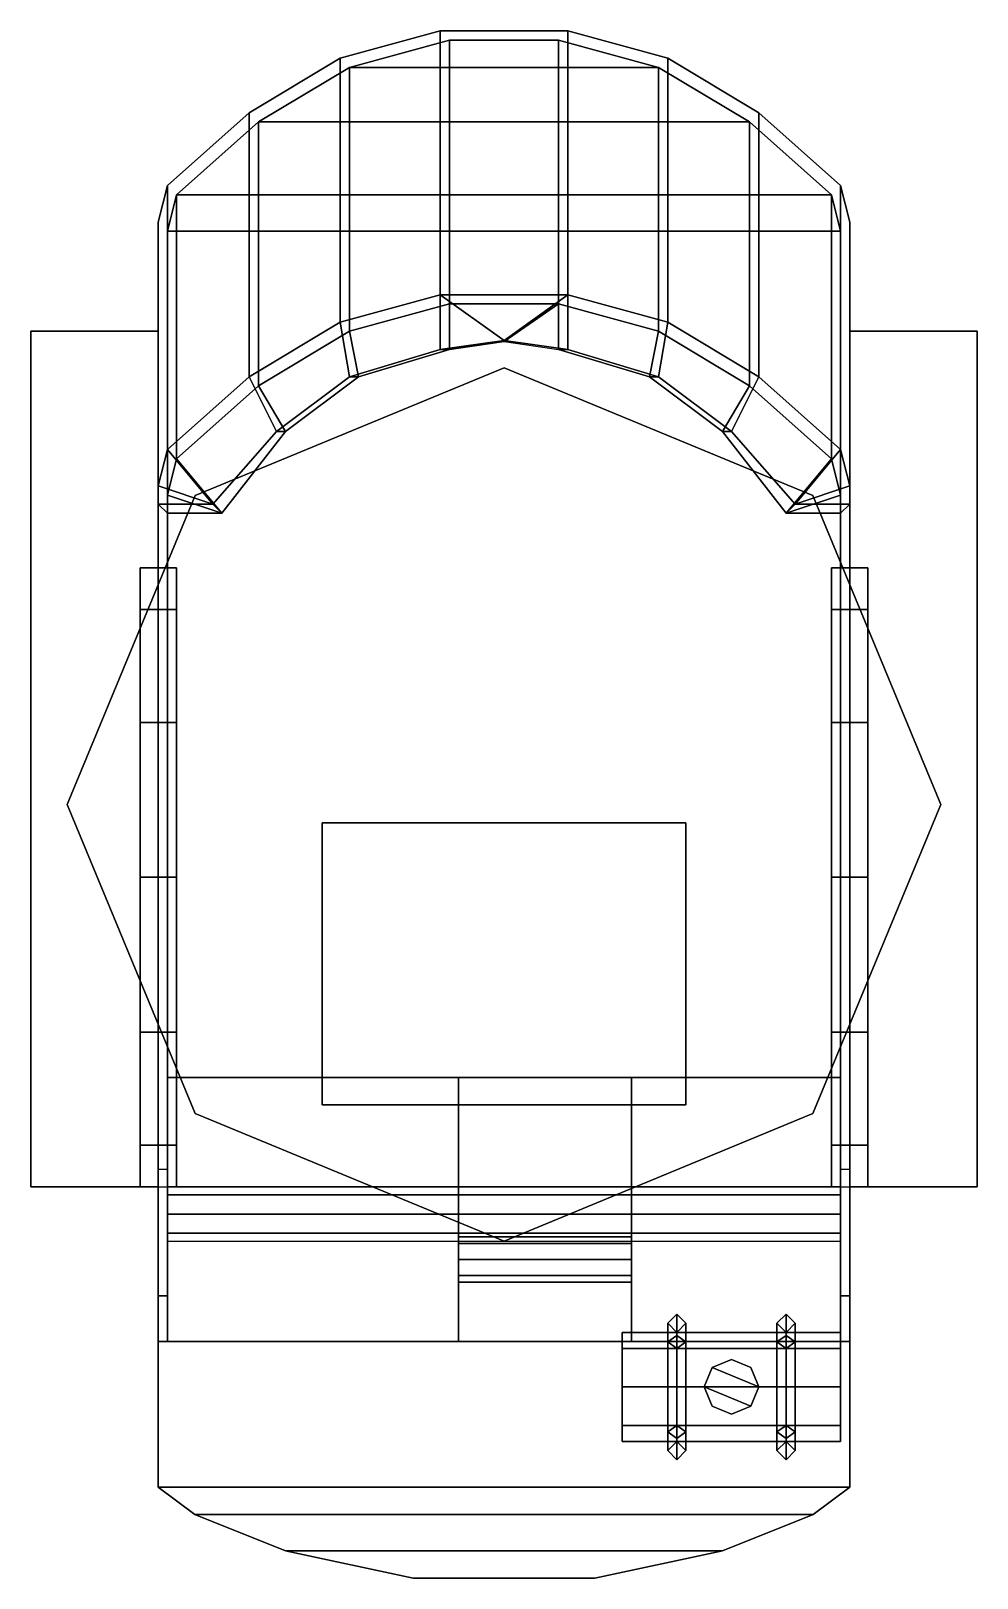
# Model space of a CAD drawing. Extents: x -0.52 to 0.52, y -0.85 to 0.85.
import ezdxf

# ---------------------------------------------------------------- set-up
doc = ezdxf.new("R2010")
doc.units = 0
doc.layers.add('TURRET', color=2, linetype='CONTINUOUS')

msp = doc.modelspace()

# ---------------------------------------------------------------- linework, layer by layer
at = {"layer": 'TURRET'}
for points in [[(-0.18, 0.82, 0.2314), (-0.07, 0.85, 0.25), (-0.07, 0.85, 0.12), (-0.18, 0.82, 0.12)], [(-0.18, 0.53, 0.6714), (-0.07, 0.56, 0.69), (-0.07, 0.85, 0.25), (-0.18, 0.82, 0.2314)], [(-0.06, 0.84, 0.13), (-0.17, 0.81, 0.13), (0.17, 0.81, 0.13), (0.06, 0.84, 0.13)], [(-0.17, 0.81, 0.13), (-0.06, 0.84, 0.13), (-0.06, 0.55, 0.69), (-0.17, 0.52, 0.6714)], [(-0.07, 0.85, 0.25), (0.07, 0.85, 0.25), (0.07, 0.85, 0.12), (-0.07, 0.85, 0.12)], [(-0.07, 0.56, 0.69), (0.07, 0.56, 0.69), (0.07, 0.85, 0.25), (-0.07, 0.85, 0.25)], [(-0.06, 0.84, 0.13), (0.06, 0.84, 0.13), (0.06, 0.55, 0.69), (-0.06, 0.55, 0.69)], [(0.06, 0.84, 0.13), (0.17, 0.81, 0.13), (0.17, 0.52, 0.6714), (0.06, 0.55, 0.69)], [(0.07, 0.85, 0.25), (0.18, 0.82, 0.2314), (0.18, 0.82, 0.12), (0.07, 0.85, 0.12)], [(0.07, 0.56, 0.69), (0.18, 0.53, 0.6714), (0.18, 0.82, 0.2314), (0.07, 0.85, 0.25)], [(-0.28, 0.76, 0.1943), (-0.18, 0.82, 0.2314), (-0.18, 0.82, 0.12), (-0.28, 0.76, 0.12)], [(-0.28, 0.47, 0.6343), (-0.18, 0.53, 0.6714), (-0.18, 0.82, 0.2314), (-0.28, 0.76, 0.1943)], [(0.18, 0.82, 0.2314), (0.28, 0.76, 0.1943), (0.28, 0.76, 0.12), (0.18, 0.82, 0.12)], [(0.18, 0.53, 0.6714), (0.28, 0.47, 0.6343), (0.28, 0.76, 0.1943), (0.18, 0.82, 0.2314)], [(-0.17, 0.81, 0.13), (-0.27, 0.75, 0.13), (0.27, 0.75, 0.13), (0.17, 0.81, 0.13)], [(-0.27, 0.75, 0.13), (-0.17, 0.81, 0.13), (-0.17, 0.52, 0.6714), (-0.27, 0.46, 0.6343)], [(0.17, 0.81, 0.13), (0.27, 0.75, 0.13), (0.27, 0.46, 0.6343), (0.17, 0.52, 0.6714)], [(-0.37, 0.68, 0.1448), (-0.28, 0.76, 0.1943), (-0.28, 0.76, 0.12), (-0.37, 0.68, 0.12)], [(-0.37, 0.39, 0.5848), (-0.28, 0.47, 0.6343), (-0.28, 0.76, 0.1943), (-0.37, 0.68, 0.1448)], [(-0.27, 0.75, 0.13), (-0.36, 0.67, 0.13), (0.36, 0.67, 0.13), (0.27, 0.75, 0.13)], [(-0.36, 0.67, 0.13), (-0.27, 0.75, 0.13), (-0.27, 0.46, 0.6343), (-0.36, 0.38, 0.5848)], [(0.27, 0.75, 0.13), (0.36, 0.67, 0.13), (0.36, 0.38, 0.5848), (0.27, 0.46, 0.6343)], [(0.28, 0.76, 0.1943), (0.37, 0.68, 0.1448), (0.37, 0.68, 0.12), (0.28, 0.76, 0.12)], [(0.28, 0.47, 0.6343), (0.37, 0.39, 0.5848), (0.37, 0.68, 0.1448), (0.28, 0.76, 0.1943)], [(0.37, 0.39, 0.5848), (0.38, 0.35, 0.56), (0.38, 0.64, 0.12), (0.37, 0.68, 0.1448)], [(-0.38, 0.64, 0.12), (-0.37, 0.68, 0.1448), (-0.37, 0.68, 0.12), (-0.38, 0.64, 0.12)], [(-0.38, 0.35, 0.56), (-0.37, 0.39, 0.5848), (-0.37, 0.68, 0.1448), (-0.38, 0.64, 0.12)], [(-0.36, 0.67, 0.13), (-0.37, 0.63, 0.13), (0.37, 0.63, 0.13), (0.36, 0.67, 0.13)], [(-0.37, 0.63, 0.13), (-0.36, 0.67, 0.13), (-0.36, 0.38, 0.5848), (-0.37, 0.34, 0.56)], [(0.36, 0.67, 0.13), (0.37, 0.63, 0.13), (0.37, 0.34, 0.56), (0.36, 0.38, 0.5848)], [(0.37, 0.68, 0.1448), (0.38, 0.64, 0.12), (0.38, 0.64, 0.12), (0.37, 0.68, 0.12)], [(-0.38, 0.09, 0.5056), (-0.38, 0.35, 0.56), (-0.38, 0.64, 0.12), (-0.38, -0.42, 0.12)], [(-0.37, -0.3, 0.13), (-0.37, 0.63, 0.13), (-0.37, 0.34, 0.56), (-0.37, 0.09, 0.5056)], [(-0.37, 0.63, 0.13), (-0.37, -0.3, 0.13), (0.37, -0.3, 0.13), (0.37, 0.63, 0.13)], [(0.37, 0.63, 0.13), (0.37, -0.3, 0.13), (0.37, 0.09, 0.5056), (0.37, 0.34, 0.56)], [(0.38, 0.35, 0.56), (0.38, 0.09, 0.5056), (0.38, -0.42, 0.12), (0.38, 0.64, 0.12)], [(-0.17, 0.47, 0.7844), (-0.07, 0.5, 0.7811), (-0.07, 0.56, 0.69), (-0.18, 0.53, 0.6714)], [(-0.17, 0.52, 0.6714), (-0.06, 0.55, 0.69), (-0.06, 0.5, 0.7811), (-0.16, 0.47, 0.7844)], [(0, 0.51, 0.78), (0, 0.51, 0.78), (0.07, 0.56, 0.69), (-0.07, 0.56, 0.69)], [(0, 0.51, 0.78), (0, 0.51, 0.78), (-0.07, 0.56, 0.69), (-0.07, 0.5, 0.7811)], [(-0.06, 0.55, 0.69), (0.06, 0.55, 0.69), (0, 0.5086, 0.7802), (-0.06, 0.5, 0.7811)], [(0.07, 0.5, 0.7811), (0.07, 0.5, 0.7811), (0.07, 0.56, 0.69), (0, 0.51, 0.78)], [(0, 0.5086, 0.7802), (0.06, 0.55, 0.69), (0.06, 0.5, 0.7811), (0.06, 0.55, 0.69)], [(0.06, 0.55, 0.69), (0.17, 0.52, 0.6714), (0.16, 0.47, 0.7844), (0.06, 0.5, 0.7811)], [(0.07, 0.5, 0.7811), (0.17, 0.47, 0.7844), (0.18, 0.53, 0.6714), (0.07, 0.56, 0.69)], [(-0.25, 0.41, 0.7911), (-0.17, 0.47, 0.7844), (-0.18, 0.53, 0.6714), (-0.28, 0.47, 0.6343)], [(0.17, 0.47, 0.7844), (0.25, 0.41, 0.7911), (0.28, 0.47, 0.6343), (0.18, 0.53, 0.6714)], [(-0.52, 0.52, 0.12), (-0.52, -0.42, 0.12), (-0.38, -0.42, 0.12), (-0.38, 0.52, 0.12)], [(-0.38, 0.52, 0.12), (-0.38, 0.52, 0.09), (-0.52, 0.52, 0.09), (-0.52, 0.52, 0.12)], [(-0.52, 0.52, 0.09), (-0.52, -0.42, 0.09), (-0.52, -0.42, 0.12), (-0.52, 0.52, 0.12)], [(-0.27, 0.46, 0.6343), (-0.17, 0.52, 0.6714), (-0.16, 0.47, 0.7844), (-0.24, 0.41, 0.7911)], [(0.17, 0.52, 0.6714), (0.27, 0.46, 0.6343), (0.24, 0.41, 0.7911), (0.16, 0.47, 0.7844)], [(0.38, 0.52, 0.12), (0.38, -0.42, 0.12), (0.52, -0.42, 0.12), (0.52, 0.52, 0.12)], [(0.52, 0.52, 0.12), (0.52, 0.52, 0.09), (0.38, 0.52, 0.09), (0.38, 0.52, 0.12)], [(0.52, -0.42, 0.12), (0.52, -0.42, 0.09), (0.52, 0.52, 0.09), (0.52, 0.52, 0.12)], [(-0.16, 0.47, 0.7844), (-0.06, 0.5, 0.7811), (-0.07, 0.5, 0.7811), (-0.17, 0.47, 0.7844)], [(-0.06, 0.5, 0.7811), (0, 0.5086, 0.7802), (0, 0.51, 0.78), (-0.07, 0.5, 0.7811)], [(0, 0.5086, 0.7802), (0.06, 0.5, 0.7811), (0.07, 0.5, 0.7811), (0, 0.51, 0.78)], [(0.06, 0.5, 0.7811), (0.16, 0.47, 0.7844), (0.17, 0.47, 0.7844), (0.07, 0.5, 0.7811)], [(0, 0.48), (-0.3394, 0.3394), (-0.3394, 0.3394, 0.12), (0, 0.48, 0.12)], [(0.3394, 0.3394), (0, 0.48), (0, 0.48, 0.12), (0.3394, 0.3394, 0.12)], [(-0.32, 0.33, 0.8), (-0.25, 0.41, 0.7911), (-0.28, 0.47, 0.6343), (-0.37, 0.39, 0.5848)], [(-0.36, 0.38, 0.5848), (-0.27, 0.46, 0.6343), (-0.24, 0.41, 0.7911), (-0.31, 0.32, 0.8)], [(-0.24, 0.41, 0.7911), (-0.16, 0.47, 0.7844), (-0.17, 0.47, 0.7844), (-0.25, 0.41, 0.7911)], [(0.16, 0.47, 0.7844), (0.24, 0.41, 0.7911), (0.25, 0.41, 0.7911), (0.17, 0.47, 0.7844)], [(0.27, 0.46, 0.6343), (0.36, 0.38, 0.5848), (0.31, 0.32, 0.8), (0.24, 0.41, 0.7911)], [(0.25, 0.41, 0.7911), (0.32, 0.33, 0.8), (0.37, 0.39, 0.5848), (0.28, 0.47, 0.6343)], [(-0.31, 0.32, 0.8), (-0.24, 0.41, 0.7911), (-0.25, 0.41, 0.7911), (-0.32, 0.33, 0.8)], [(0.24, 0.41, 0.7911), (0.31, 0.32, 0.8), (0.32, 0.33, 0.8), (0.25, 0.41, 0.7911)], [(-0.32, 0.33, 0.8), (-0.32, 0.33, 0.8), (-0.37, 0.39, 0.5848), (-0.38, 0.35, 0.56)], [(-0.37, 0.34, 0.56), (-0.36, 0.38, 0.5848), (-0.31, 0.32, 0.8)], [(0.36, 0.38, 0.5848), (0.37, 0.34, 0.56), (0.31, 0.32, 0.8)], [(0.32, 0.33, 0.8), (0.32, 0.33, 0.8), (0.38, 0.35, 0.56), (0.37, 0.39, 0.5848)], [(-0.38, 0.26, 0.8), (-0.38, 0.33, 0.8), (-0.38, 0.35, 0.56), (-0.38, 0.26, 0.8)], [(-0.32, 0.33, 0.8), (-0.32, 0.33, 0.8), (-0.38, 0.35, 0.56), (-0.38, 0.33, 0.8)], [(0.32, 0.33, 0.8), (0.38, 0.33, 0.8), (0.38, 0.35, 0.56)], [(0.38, 0.33, 0.8), (0.38, 0.26, 0.8), (0.38, 0.26, 0.8), (0.38, 0.35, 0.56)], [(0.38, 0.26, 0.8), (0.38, 0.2144, 0.63), (0.38, 0.2144, 0.63), (0.38, 0.35, 0.56)], [(0.38, 0.2144, 0.63), (0.38, 0.09, 0.5056), (0.38, 0.09, 0.5056), (0.38, 0.35, 0.56)], [(-0.3394, 0.3394), (-0.48, 0), (-0.48, 0, 0.12), (-0.3394, 0.3394, 0.12)], [(-0.37, 0.26, 0.8), (-0.37, 0.32, 0.8), (-0.38, 0.33, 0.8), (-0.38, 0.26, 0.8)], [(-0.37, 0.32, 0.8), (-0.31, 0.32, 0.8), (-0.32, 0.33, 0.8), (-0.38, 0.33, 0.8)], [(-0.37, 0.26, 0.8), (-0.37, 0.34, 0.56), (-0.37, 0.32, 0.8), (-0.37, 0.26, 0.8)], [(-0.37, 0.32, 0.8), (-0.37, 0.34, 0.56), (-0.31, 0.32, 0.8)], [(-0.37, 0.2144, 0.63), (-0.37, 0.34, 0.56), (-0.37, 0.26, 0.8), (-0.37, 0.2144, 0.63)], [(-0.37, 0.09, 0.5056), (-0.37, 0.34, 0.56), (-0.37, 0.2144, 0.63), (-0.37, 0.09, 0.5056)], [(0.37, 0.34, 0.56), (0.37, 0.34, 0.56), (0.37, 0.32, 0.8), (0.31, 0.32, 0.8)], [(0.31, 0.32, 0.8), (0.37, 0.32, 0.8), (0.38, 0.33, 0.8), (0.32, 0.33, 0.8)], [(0.48, 0), (0.3394, 0.3394), (0.3394, 0.3394, 0.12), (0.48, 0, 0.12)], [(0.37, 0.34, 0.56), (0.37, 0.26, 0.8), (0.37, 0.26, 0.8), (0.37, 0.32, 0.8)], [(0.37, 0.34, 0.56), (0.37, 0.2144, 0.63), (0.37, 0.2144, 0.63), (0.37, 0.26, 0.8)], [(0.37, 0.34, 0.56), (0.37, 0.09, 0.5056), (0.37, 0.09, 0.5056), (0.37, 0.2144, 0.63)], [(0.37, 0.32, 0.8), (0.37, 0.26, 0.8), (0.38, 0.26, 0.8), (0.38, 0.33, 0.8)], [(-0.36, 0.2144, 0.97), (-0.36, 0.26, 0.8), (-0.4, 0.26, 0.8), (-0.4, 0.2144, 0.97)], [(-0.4, 0.2144, 0.63), (-0.4, 0.26, 0.8), (-0.38, 0.26, 0.8), (-0.38, 0.2144, 0.63)], [(-0.4, 0.2144, 0.97), (-0.4, 0.26, 0.8), (-0.4, 0.23, 0.8), (-0.4, 0.1885, 0.955)], [(-0.4, 0.26, 0.8), (-0.4, 0.2144, 0.63), (-0.4, 0.1885, 0.645), (-0.4, 0.23, 0.8)], [(-0.37, 0.2144, 0.63), (-0.37, 0.26, 0.8), (-0.36, 0.26, 0.8), (-0.36, 0.2144, 0.63)], [(-0.36, -0.3744, 0.97), (-0.36, 0.26, 0.8), (-0.36, 0.2144, 0.97), (-0.36, -0.25, 1.0944)], [(-0.36, -0.42, 0.8), (-0.36, 0.2144, 0.63), (-0.36, 0.26, 0.8), (-0.36, -0.3744, 0.97)], [(0.36, 0.26, 0.8), (0.36, 0.2144, 0.97), (0.4, 0.2144, 0.97), (0.4, 0.26, 0.8)], [(0.37, 0.26, 0.8), (0.37, 0.2144, 0.63), (0.36, 0.2144, 0.63), (0.36, 0.26, 0.8)], [(0.36, 0.2144, 0.63), (0.36, -0.25, 0.5056), (0.36, -0.3744, 0.63), (0.36, 0.26, 0.8)], [(0.36, 0.26, 0.8), (0.36, -0.3744, 0.63), (0.36, -0.42, 0.8), (0.36, 0.2144, 0.97)], [(0.4, 0.26, 0.8), (0.4, 0.2144, 0.63), (0.38, 0.2144, 0.63), (0.38, 0.26, 0.8)], [(0.4, 0.26, 0.8), (0.4, 0.2144, 0.97), (0.4, 0.1885, 0.955), (0.4, 0.23, 0.8)], [(0.4, 0.2144, 0.63), (0.4, 0.26, 0.8), (0.4, 0.23, 0.8), (0.4, 0.1885, 0.645)], [(-0.36, 0.09, 1.0944), (-0.36, 0.2144, 0.97), (-0.4, 0.2144, 0.97), (-0.4, 0.09, 1.0944)], [(-0.4, 0.09, 0.5056), (-0.4, 0.2144, 0.63), (-0.38, 0.2144, 0.63), (-0.38, 0.09, 0.5056)], [(-0.4, 0.09, 1.0944), (-0.4, 0.2144, 0.97), (-0.4, 0.1885, 0.955), (-0.4, 0.075, 1.0685)], [(-0.4, 0.2144, 0.63), (-0.4, 0.09, 0.5056), (-0.4, 0.075, 0.5315), (-0.4, 0.1885, 0.645)], [(-0.37, 0.09, 0.5056), (-0.37, 0.2144, 0.63), (-0.36, 0.2144, 0.63), (-0.36, 0.09, 0.5056)], [(-0.36, -0.25, 1.0944), (-0.36, 0.2144, 0.97), (-0.36, 0.09, 1.0944), (-0.36, -0.08, 1.14)], [(-0.36, -0.3744, 0.63), (-0.36, 0.09, 0.5056), (-0.36, 0.2144, 0.63), (-0.36, -0.42, 0.8)], [(0.37, 0.2144, 0.63), (0.37, 0.09, 0.5056), (0.36, 0.09, 0.5056), (0.36, 0.2144, 0.63)], [(0.36, 0.2144, 0.97), (0.36, 0.09, 1.0944), (0.4, 0.09, 1.0944), (0.4, 0.2144, 0.97)], [(0.36, 0.09, 0.5056), (0.36, -0.08, 0.46), (0.36, -0.25, 0.5056), (0.36, 0.2144, 0.63)], [(0.36, 0.2144, 0.97), (0.36, -0.42, 0.8), (0.36, -0.3744, 0.97), (0.36, 0.09, 1.0944)], [(0.4, 0.2144, 0.63), (0.4, 0.09, 0.5056), (0.38, 0.09, 0.5056), (0.38, 0.2144, 0.63)], [(0.4, 0.09, 0.5056), (0.4, 0.2144, 0.63), (0.4, 0.1885, 0.645), (0.4, 0.075, 0.5315)], [(0.4, 0.2144, 0.97), (0.4, 0.09, 1.0944), (0.4, 0.075, 1.0685), (0.4, 0.1885, 0.955)], [(-0.36, -0.08, 1.14), (-0.36, 0.09, 1.0944), (-0.4, 0.09, 1.0944), (-0.4, -0.08, 1.14)], [(-0.4, -0.08, 0.46), (-0.4, 0.09, 0.5056), (-0.38, 0.09, 0.5056), (-0.38, -0.08, 0.46)], [(-0.4, -0.08, 1.14), (-0.4, 0.09, 1.0944), (-0.4, 0.075, 1.0685), (-0.4, -0.08, 1.11)], [(-0.4, 0.09, 0.5056), (-0.4, -0.08, 0.46), (-0.4, -0.08, 0.49), (-0.4, 0.075, 0.5315)], [(-0.38, -0.08, 0.46), (-0.38, -0.08, 0.46), (-0.38, 0.09, 0.5056), (-0.38, -0.42, 0.12)], [(-0.37, -0.08, 0.46), (-0.37, 0.09, 0.5056), (-0.36, 0.09, 0.5056), (-0.36, -0.08, 0.46)], [(-0.37, -0.08, 0.46), (-0.37, -0.3, 0.13), (-0.37, 0.09, 0.5056)], [(-0.36, -0.25, 0.5056), (-0.36, -0.08, 0.46), (-0.36, 0.09, 0.5056), (-0.36, -0.3744, 0.63)], [(0.37, 0.09, 0.5056), (0.37, -0.08, 0.46), (0.36, -0.08, 0.46), (0.36, 0.09, 0.5056)], [(0.36, 0.09, 1.0944), (0.36, -0.08, 1.14), (0.4, -0.08, 1.14), (0.4, 0.09, 1.0944)], [(0.36, 0.09, 1.0944), (0.36, -0.3744, 0.97), (0.36, -0.25, 1.0944), (0.36, -0.08, 1.14)], [(0.37, 0.09, 0.5056), (0.37, -0.3, 0.13), (0.37, -0.3, 0.13), (0.37, -0.08, 0.46)], [(0.4, 0.09, 0.5056), (0.4, -0.08, 0.46), (0.38, -0.08, 0.46), (0.38, 0.09, 0.5056)], [(0.38, 0.09, 0.5056), (0.38, -0.08, 0.46), (0.38, -0.42, 0.12)], [(0.4, -0.08, 0.46), (0.4, 0.09, 0.5056), (0.4, 0.075, 0.5315), (0.4, -0.08, 0.49)], [(0.4, 0.09, 1.0944), (0.4, -0.08, 1.14), (0.4, -0.08, 1.11), (0.4, 0.075, 1.0685)], [(-0.48, 0), (-0.3394, -0.3394), (-0.3394, -0.3394, 0.12), (-0.48, 0, 0.12)], [(0.3394, -0.3394), (0.48, 0), (0.48, 0, 0.12), (0.3394, -0.3394, 0.12)], [(-0.2, -0.02, 0.42), (-0.2, -0.33, 0.42), (-0.2, -0.33, 0.44), (-0.2, -0.02, 0.44)], [(-0.2, -0.02, 0.44), (-0.2, -0.33, 0.44), (0.2, -0.33, 0.44), (0.2, -0.02, 0.44)], [(0.2, -0.02, 0.44), (0.2, -0.02, 0.42), (-0.2, -0.02, 0.42), (-0.2, -0.02, 0.44)], [(0.2, -0.33, 0.44), (0.2, -0.33, 0.42), (0.2, -0.02, 0.42), (0.2, -0.02, 0.44)], [(-0.36, -0.25, 1.0944), (-0.36, -0.08, 1.14), (-0.4, -0.08, 1.14), (-0.4, -0.25, 1.0944)], [(-0.4, -0.25, 0.5056), (-0.4, -0.08, 0.46), (-0.38, -0.08, 0.46), (-0.38, -0.25, 0.5056)], [(-0.4, -0.25, 1.0944), (-0.4, -0.08, 1.14), (-0.4, -0.08, 1.11), (-0.4, -0.235, 1.0685)], [(-0.4, -0.08, 0.46), (-0.4, -0.25, 0.5056), (-0.4, -0.235, 0.5315), (-0.4, -0.08, 0.49)], [(-0.38, -0.25, 0.5056), (-0.38, -0.25, 0.5056), (-0.38, -0.08, 0.46), (-0.38, -0.42, 0.12)], [(-0.37, -0.25, 0.5056), (-0.37, -0.08, 0.46), (-0.36, -0.08, 0.46), (-0.36, -0.25, 0.5056)], [(-0.37, -0.59, 0.42), (-0.37, -0.08, 0.46), (-0.37, -0.25, 0.5056), (-0.37, -0.59, 0.42)], [(-0.37, -0.59, 0.42), (-0.37, -0.3, 0.42), (-0.37, -0.08, 0.46), (-0.37, -0.59, 0.42)], [(-0.37, -0.3, 0.42), (-0.37, -0.3, 0.13), (-0.37, -0.08, 0.46)], [(0.37, -0.08, 0.46), (0.37, -0.25, 0.5056), (0.36, -0.25, 0.5056), (0.36, -0.08, 0.46)], [(0.36, -0.08, 1.14), (0.36, -0.25, 1.0944), (0.4, -0.25, 1.0944), (0.4, -0.08, 1.14)], [(0.37, -0.08, 0.46), (0.37, -0.59, 0.42), (0.37, -0.59, 0.42), (0.37, -0.25, 0.5056)], [(0.37, -0.3, 0.42), (0.37, -0.59, 0.42), (0.37, -0.59, 0.42), (0.37, -0.08, 0.46)], [(0.37, -0.3, 0.13), (0.37, -0.3, 0.42), (0.37, -0.3, 0.42), (0.37, -0.08, 0.46)], [(0.4, -0.08, 0.46), (0.4, -0.25, 0.5056), (0.38, -0.25, 0.5056), (0.38, -0.08, 0.46)], [(0.38, -0.08, 0.46), (0.38, -0.25, 0.5056), (0.38, -0.42, 0.12)], [(0.4, -0.25, 0.5056), (0.4, -0.08, 0.46), (0.4, -0.08, 0.49), (0.4, -0.235, 0.5315)], [(0.4, -0.08, 1.14), (0.4, -0.25, 1.0944), (0.4, -0.235, 1.0685), (0.4, -0.08, 1.11)], [(-0.4, -0.25, 0.5056), (-0.4, -0.3744, 0.63), (-0.4, -0.3485, 0.645), (-0.4, -0.235, 0.5315)], [(-0.4, -0.3744, 0.97), (-0.4, -0.25, 1.0944), (-0.4, -0.235, 1.0685), (-0.4, -0.3485, 0.955)], [(0.4, -0.3744, 0.63), (0.4, -0.25, 0.5056), (0.4, -0.235, 0.5315), (0.4, -0.3485, 0.645)], [(0.4, -0.25, 1.0944), (0.4, -0.3744, 0.97), (0.4, -0.3485, 0.955), (0.4, -0.235, 1.0685)], [(-0.36, -0.3744, 0.97), (-0.36, -0.25, 1.0944), (-0.4, -0.25, 1.0944), (-0.4, -0.3744, 0.97)], [(-0.4, -0.3744, 0.63), (-0.4, -0.25, 0.5056), (-0.38, -0.25, 0.5056), (-0.38, -0.3744, 0.63)], [(-0.38, -0.3744, 0.63), (-0.38, -0.3744, 0.63), (-0.38, -0.25, 0.5056), (-0.38, -0.42, 0.12)], [(-0.37, -0.3744, 0.63), (-0.37, -0.25, 0.5056), (-0.36, -0.25, 0.5056), (-0.36, -0.3744, 0.63)], [(-0.37, -0.59, 0.42), (-0.37, -0.25, 0.5056), (-0.37, -0.3744, 0.63), (-0.37, -0.59, 0.42)], [(0.37, -0.25, 0.5056), (0.37, -0.3744, 0.63), (0.36, -0.3744, 0.63), (0.36, -0.25, 0.5056)], [(0.36, -0.25, 1.0944), (0.36, -0.3744, 0.97), (0.4, -0.3744, 0.97), (0.4, -0.25, 1.0944)], [(0.37, -0.25, 0.5056), (0.37, -0.59, 0.42), (0.37, -0.59, 0.42), (0.37, -0.3744, 0.63)], [(0.4, -0.25, 0.5056), (0.4, -0.3744, 0.63), (0.38, -0.3744, 0.63), (0.38, -0.25, 0.5056)], [(0.38, -0.25, 0.5056), (0.38, -0.3744, 0.63), (0.38, -0.42, 0.12)], [(-0.05, -0.3, 0.42), (-0.05, -0.3, 0.13), (-0.37, -0.3, 0.13), (-0.37, -0.3, 0.42)], [(-0.37, -0.3, 0.42), (-0.37, -0.59, 0.42), (-0.05, -0.59, 0.42), (-0.05, -0.3, 0.42)], [(-0.05, -0.59, 0.42), (-0.05, -0.59, 0.13), (-0.05, -0.3, 0.13), (-0.05, -0.3, 0.42)], [(-0.05, -0.3, 0.13), (-0.05, -0.59, 0.13), (0.14, -0.59, 0.13), (0.14, -0.3, 0.13)], [(0.37, -0.3, 0.42), (0.37, -0.3, 0.13), (0.14, -0.3, 0.13), (0.14, -0.3, 0.42)], [(0.14, -0.3, 0.13), (0.14, -0.59, 0.13), (0.14, -0.59, 0.42), (0.14, -0.3, 0.42)], [(0.14, -0.3, 0.42), (0.14, -0.59, 0.42), (0.37, -0.59, 0.42), (0.37, -0.3, 0.42)], [(-0.3394, -0.3394), (0, -0.48), (0, -0.48, 0.12), (-0.3394, -0.3394, 0.12)], [(-0.2, -0.33, 0.44), (-0.2, -0.33, 0.42), (0.2, -0.33, 0.42), (0.2, -0.33, 0.44)], [(0, -0.48), (0.3394, -0.3394), (0.3394, -0.3394, 0.12), (0, -0.48, 0.12)], [(-0.4, -0.3744, 0.63), (-0.4, -0.42, 0.8), (-0.4, -0.39, 0.8), (-0.4, -0.3485, 0.645)], [(-0.4, -0.42, 0.8), (-0.4, -0.3744, 0.97), (-0.4, -0.3485, 0.955), (-0.4, -0.39, 0.8)], [(0.4, -0.42, 0.8), (0.4, -0.3744, 0.63), (0.4, -0.3485, 0.645), (0.4, -0.39, 0.8)], [(0.4, -0.3744, 0.97), (0.4, -0.42, 0.8), (0.4, -0.39, 0.8), (0.4, -0.3485, 0.955)], [(-0.36, -0.42, 0.8), (-0.36, -0.3744, 0.97), (-0.4, -0.3744, 0.97), (-0.4, -0.42, 0.8)], [(-0.4, -0.42, 0.8), (-0.4, -0.3744, 0.63), (-0.38, -0.3744, 0.63), (-0.38, -0.42, 0.8)], [(-0.38, -0.59, 0.8), (-0.38, -0.59, 0.8), (-0.38, -0.3744, 0.63), (-0.38, -0.42, 0.12)], [(-0.38, -0.59, 0.8), (-0.38, -0.59, 0.8), (-0.38, -0.42, 0.8), (-0.38, -0.3744, 0.63)], [(-0.37, -0.42, 0.8), (-0.37, -0.3744, 0.63), (-0.36, -0.3744, 0.63), (-0.36, -0.42, 0.8)], [(-0.37, -0.59, 0.42), (-0.37, -0.3744, 0.63), (-0.37, -0.42, 0.8), (-0.37, -0.59, 0.8)], [(0.36, -0.3744, 0.97), (0.36, -0.42, 0.8), (0.4, -0.42, 0.8), (0.4, -0.3744, 0.97)], [(0.37, -0.3744, 0.63), (0.37, -0.42, 0.8), (0.36, -0.42, 0.8), (0.36, -0.3744, 0.63)], [(0.37, -0.3744, 0.63), (0.37, -0.59, 0.42), (0.37, -0.59, 0.42), (0.37, -0.42, 0.8)], [(0.4, -0.3744, 0.63), (0.4, -0.42, 0.8), (0.38, -0.42, 0.8), (0.38, -0.3744, 0.63)], [(0.38, -0.42, 0.8), (0.38, -0.59, 0.8), (0.38, -0.3744, 0.63)], [(0.38, -0.3744, 0.63), (0.38, -0.59, 0.8), (0.38, -0.42, 0.12)], [(-0.37, -0.54, 0.87), (-0.37, -0.4012, 0.87), (-0.38, -0.4012, 0.87), (-0.38, -0.54, 0.87)], [(-0.38, -0.4012, 0.87), (-0.38, -0.42, 0.8), (-0.38, -0.54, 0.8), (-0.38, -0.54, 0.87)], [(-0.37, -0.54, 0.87), (-0.37, -0.54, 0.8), (-0.37, -0.42, 0.8), (-0.37, -0.4012, 0.87)], [(0.37, -0.4012, 0.87), (0.37, -0.54, 0.87), (0.38, -0.54, 0.87), (0.38, -0.4012, 0.87)], [(0.37, -0.4012, 0.87), (0.37, -0.42, 0.8), (0.37, -0.54, 0.8), (0.37, -0.54, 0.87)], [(0.38, -0.54, 0.87), (0.38, -0.54, 0.8), (0.38, -0.42, 0.8), (0.38, -0.4012, 0.87)], [(-0.52, -0.42, 0.12), (-0.52, -0.42, 0.09), (-0.38, -0.42, 0.09), (-0.38, -0.42, 0.12)], [(-0.38, -0.42, 0.09), (-0.38, -0.75, 0.09), (-0.38, -0.75, 0.12), (-0.38, -0.42, 0.12)], [(-0.38, -0.59, 0.8), (-0.38, -0.59, 0.8), (-0.38, -0.42, 0.12), (-0.38, -0.59, 0.12)], [(0.37, -0.42, 0.8), (0.37, -0.59, 0.42), (0.37, -0.59, 0.42), (0.37, -0.59, 0.8)], [(0.38, -0.42, 0.12), (0.38, -0.42, 0.09), (0.52, -0.42, 0.09), (0.52, -0.42, 0.12)], [(0.38, -0.75, 0.09), (0.38, -0.42, 0.09), (0.38, -0.42, 0.12), (0.38, -0.75, 0.12)], [(0.38, -0.59, 0.12), (0.38, -0.42, 0.12), (0.38, -0.59, 0.8)], [(0.14, -0.4823, 0.2777), (0.14, -0.475, 0.26), (-0.05, -0.475, 0.26), (-0.05, -0.4823, 0.2777)], [(0.14, -0.475, 0.26), (0.14, -0.4823, 0.2423), (-0.05, -0.4823, 0.2423), (-0.05, -0.475, 0.26)], [(0.14, -0.5, 0.285), (0.14, -0.4823, 0.2777), (-0.05, -0.4823, 0.2777), (-0.05, -0.5, 0.285)], [(0.14, -0.4823, 0.2423), (0.14, -0.5, 0.235), (-0.05, -0.5, 0.235), (-0.05, -0.4823, 0.2423)], [(0.14, -0.5177, 0.2777), (0.14, -0.5, 0.285), (-0.05, -0.5, 0.285), (-0.05, -0.5177, 0.2777)], [(0.14, -0.5, 0.235), (0.14, -0.5177, 0.2423), (-0.05, -0.5177, 0.2423), (-0.05, -0.5, 0.235)], [(0.14, -0.525, 0.26), (0.14, -0.5177, 0.2777), (-0.05, -0.5177, 0.2777), (-0.05, -0.525, 0.26)], [(0.14, -0.5177, 0.2423), (0.14, -0.525, 0.26), (-0.05, -0.525, 0.26), (-0.05, -0.5177, 0.2423)], [(-0.37, -0.59, 0.8), (-0.37, -0.54, 0.8), (-0.38, -0.54, 0.8), (-0.38, -0.59, 0.8)], [(-0.37, -0.54, 0.8), (-0.37, -0.54, 0.87), (-0.38, -0.54, 0.87), (-0.38, -0.54, 0.8)], [(0.37, -0.54, 0.8), (0.37, -0.59, 0.8), (0.38, -0.59, 0.8), (0.38, -0.54, 0.8)], [(0.37, -0.54, 0.87), (0.37, -0.54, 0.8), (0.38, -0.54, 0.8), (0.38, -0.54, 0.87)], [(0.19, -0.56, 0.55), (0.18, -0.57, 0.55), (0.18, -0.5905, 0.5995), (0.19, -0.5834, 0.6066)], [(0.19, -0.56, 0.42), (0.18, -0.57, 0.42), (0.18, -0.57, 0.55), (0.19, -0.56, 0.55)], [(0.2, -0.57, 0.55), (0.19, -0.56, 0.55), (0.19, -0.5834, 0.6066), (0.2, -0.5905, 0.5995)], [(0.2, -0.57, 0.42), (0.19, -0.56, 0.42), (0.19, -0.56, 0.55), (0.2, -0.57, 0.55)], [(0.31, -0.56, 0.55), (0.3, -0.57, 0.55), (0.3, -0.5905, 0.5995), (0.31, -0.5834, 0.6066)], [(0.31, -0.56, 0.42), (0.3, -0.57, 0.42), (0.3, -0.57, 0.55), (0.31, -0.56, 0.55)], [(0.32, -0.57, 0.55), (0.31, -0.56, 0.55), (0.31, -0.5834, 0.6066), (0.32, -0.5905, 0.5995)], [(0.32, -0.57, 0.42), (0.31, -0.56, 0.42), (0.31, -0.56, 0.55), (0.32, -0.57, 0.55)], [(0.18, -0.57, 0.55), (0.19, -0.58, 0.55), (0.19, -0.5976, 0.5924), (0.18, -0.5905, 0.5995)], [(0.18, -0.57, 0.42), (0.19, -0.58, 0.42), (0.19, -0.58, 0.55), (0.18, -0.57, 0.55)], [(0.19, -0.58, 0.55), (0.2, -0.57, 0.55), (0.2, -0.5905, 0.5995), (0.19, -0.5976, 0.5924)], [(0.19, -0.58, 0.42), (0.2, -0.57, 0.42), (0.2, -0.57, 0.55), (0.19, -0.58, 0.55)], [(0.3, -0.57, 0.55), (0.31, -0.58, 0.55), (0.31, -0.5976, 0.5924), (0.3, -0.5905, 0.5995)], [(0.3, -0.57, 0.42), (0.31, -0.58, 0.42), (0.31, -0.58, 0.55), (0.3, -0.57, 0.55)], [(0.31, -0.58, 0.55), (0.32, -0.57, 0.55), (0.32, -0.5905, 0.5995), (0.31, -0.5976, 0.5924)], [(0.31, -0.58, 0.42), (0.32, -0.57, 0.42), (0.32, -0.57, 0.55), (0.31, -0.58, 0.55)], [(-0.38, -0.59, 0.12), (-0.38, -0.75, 0.12), (0.38, -0.75, 0.12), (0.38, -0.59, 0.12)], [(-0.37, -0.59, 0.13), (-0.38, -0.59, 0.12), (0.38, -0.59, 0.12), (0.37, -0.59, 0.13)], [(-0.37, -0.59, 0.13), (-0.37, -0.59, 0.8), (-0.38, -0.59, 0.8), (-0.38, -0.59, 0.12)], [(-0.37, -0.59, 0.42), (-0.37, -0.59, 0.13), (-0.05, -0.59, 0.13), (-0.05, -0.59, 0.42)], [(0.37, -0.5976, 0.5924), (0.37, -0.58, 0.55), (0.13, -0.58, 0.55), (0.13, -0.5976, 0.5924)], [(0.37, -0.58, 0.55), (0.37, -0.5976, 0.5076), (0.13, -0.5976, 0.5076), (0.13, -0.58, 0.55)], [(0.13, -0.5976, 0.5076), (0.13, -0.64, 0.49), (0.13, -0.6824, 0.5076), (0.13, -0.58, 0.55)], [(0.13, -0.58, 0.55), (0.13, -0.6824, 0.5076), (0.13, -0.7, 0.55), (0.13, -0.5976, 0.5924)], [(0.14, -0.59, 0.42), (0.14, -0.59, 0.13), (0.37, -0.59, 0.13), (0.37, -0.59, 0.42)], [(0.19, -0.5834, 0.6066), (0.18, -0.5905, 0.5995), (0.18, -0.64, 0.62), (0.19, -0.64, 0.63)], [(0.18, -0.6895, 0.5005), (0.19, -0.6824, 0.5076), (0.19, -0.59, 0.42), (0.18, -0.59, 0.41)], [(0.19, -0.6966, 0.4934), (0.18, -0.6895, 0.5005), (0.18, -0.59, 0.41), (0.19, -0.59, 0.4)], [(0.18, -0.5905, 0.5995), (0.19, -0.5976, 0.5924), (0.19, -0.64, 0.61), (0.18, -0.64, 0.62)], [(0.2, -0.5905, 0.5995), (0.19, -0.5834, 0.6066), (0.19, -0.64, 0.63), (0.2, -0.64, 0.62)], [(0.19, -0.6824, 0.5076), (0.2, -0.6895, 0.5005), (0.2, -0.59, 0.41), (0.19, -0.59, 0.42)], [(0.2, -0.6895, 0.5005), (0.19, -0.6966, 0.4934), (0.19, -0.59, 0.4), (0.2, -0.59, 0.41)], [(0.19, -0.5976, 0.5924), (0.2, -0.5905, 0.5995), (0.2, -0.64, 0.62), (0.19, -0.64, 0.61)], [(0.31, -0.5834, 0.6066), (0.3, -0.5905, 0.5995), (0.3, -0.64, 0.62), (0.31, -0.64, 0.63)], [(0.3, -0.6895, 0.5005), (0.31, -0.6824, 0.5076), (0.31, -0.59, 0.42), (0.3, -0.59, 0.41)], [(0.31, -0.6966, 0.4934), (0.3, -0.6895, 0.5005), (0.3, -0.59, 0.41), (0.31, -0.59, 0.4)], [(0.3, -0.5905, 0.5995), (0.31, -0.5976, 0.5924), (0.31, -0.64, 0.61), (0.3, -0.64, 0.62)], [(0.32, -0.5905, 0.5995), (0.31, -0.5834, 0.6066), (0.31, -0.64, 0.63), (0.32, -0.64, 0.62)], [(0.31, -0.6824, 0.5076), (0.32, -0.6895, 0.5005), (0.32, -0.59, 0.41), (0.31, -0.59, 0.42)], [(0.32, -0.6895, 0.5005), (0.31, -0.6966, 0.4934), (0.31, -0.59, 0.4), (0.32, -0.59, 0.41)], [(0.31, -0.5976, 0.5924), (0.32, -0.5905, 0.5995), (0.32, -0.64, 0.62), (0.31, -0.64, 0.61)], [(0.37, -0.6824, 0.5076), (0.37, -0.58, 0.55), (0.37, -0.5976, 0.5924), (0.37, -0.7, 0.55)], [(0.37, -0.64, 0.49), (0.37, -0.5976, 0.5076), (0.37, -0.58, 0.55), (0.37, -0.6824, 0.5076)], [(0.37, -0.59, 0.8), (0.37, -0.59, 0.13), (0.38, -0.59, 0.12), (0.38, -0.59, 0.8)], [(0.37, -0.64, 0.61), (0.37, -0.5976, 0.5924), (0.13, -0.5976, 0.5924), (0.13, -0.64, 0.61)], [(0.37, -0.5976, 0.5076), (0.37, -0.64, 0.49), (0.13, -0.64, 0.49), (0.13, -0.5976, 0.5076)], [(0.13, -0.5976, 0.5924), (0.13, -0.7, 0.55), (0.13, -0.6824, 0.5924), (0.13, -0.64, 0.61)], [(0.25, -0.61, 0.5976), (0.2288, -0.6188, 0.6012), (0.2288, -0.6188, 0.62), (0.25, -0.61, 0.62)], [(0.2288, -0.6188, 0.62), (0.28, -0.64, 0.62), (0.2712, -0.6188, 0.62), (0.25, -0.61, 0.62)], [(0.2712, -0.6188, 0.6012), (0.25, -0.61, 0.5976), (0.25, -0.61, 0.62), (0.2712, -0.6188, 0.62)], [(0.37, -0.7, 0.55), (0.37, -0.5976, 0.5924), (0.37, -0.64, 0.61), (0.37, -0.6824, 0.5924)], [(0.2288, -0.6188, 0.6012), (0.22, -0.64, 0.61), (0.22, -0.64, 0.62), (0.2288, -0.6188, 0.62)], [(0.22, -0.64, 0.62), (0.2712, -0.6612, 0.62), (0.28, -0.64, 0.62), (0.2288, -0.6188, 0.62)], [(0.28, -0.64, 0.61), (0.2712, -0.6188, 0.6012), (0.2712, -0.6188, 0.62), (0.28, -0.64, 0.62)], [(0.37, -0.6824, 0.5924), (0.37, -0.64, 0.61), (0.13, -0.64, 0.61), (0.13, -0.6824, 0.5924)], [(0.37, -0.64, 0.49), (0.37, -0.6824, 0.5076), (0.13, -0.6824, 0.5076), (0.13, -0.64, 0.49)], [(0.18, -0.64, 0.62), (0.19, -0.64, 0.61), (0.19, -0.6824, 0.5924), (0.18, -0.6895, 0.5995)], [(0.19, -0.64, 0.63), (0.18, -0.64, 0.62), (0.18, -0.6895, 0.5995), (0.19, -0.6966, 0.6066)], [(0.19, -0.64, 0.61), (0.2, -0.64, 0.62), (0.2, -0.6895, 0.5995), (0.19, -0.6824, 0.5924)], [(0.2, -0.64, 0.62), (0.19, -0.64, 0.63), (0.19, -0.6966, 0.6066), (0.2, -0.6895, 0.5995)], [(0.22, -0.64, 0.61), (0.2288, -0.6612, 0.6012), (0.2288, -0.6612, 0.62), (0.22, -0.64, 0.62)], [(0.2288, -0.6612, 0.62), (0.25, -0.67, 0.62), (0.2712, -0.6612, 0.62), (0.22, -0.64, 0.62)], [(0.2712, -0.6612, 0.6012), (0.28, -0.64, 0.61), (0.28, -0.64, 0.62), (0.2712, -0.6612, 0.62)], [(0.3, -0.64, 0.62), (0.31, -0.64, 0.61), (0.31, -0.6824, 0.5924), (0.3, -0.6895, 0.5995)], [(0.31, -0.64, 0.63), (0.3, -0.64, 0.62), (0.3, -0.6895, 0.5995), (0.31, -0.6966, 0.6066)], [(0.31, -0.64, 0.61), (0.32, -0.64, 0.62), (0.32, -0.6895, 0.5995), (0.31, -0.6824, 0.5924)], [(0.32, -0.64, 0.62), (0.31, -0.64, 0.63), (0.31, -0.6966, 0.6066), (0.32, -0.6895, 0.5995)], [(0.2288, -0.6612, 0.6012), (0.25, -0.67, 0.5976), (0.25, -0.67, 0.62), (0.2288, -0.6612, 0.62)], [(0.25, -0.67, 0.5976), (0.2712, -0.6612, 0.6012), (0.2712, -0.6612, 0.62), (0.25, -0.67, 0.62)], [(0.37, -0.7, 0.55), (0.37, -0.6824, 0.5924), (0.13, -0.6824, 0.5924), (0.13, -0.7, 0.55)], [(0.37, -0.6824, 0.5076), (0.37, -0.7, 0.55), (0.13, -0.7, 0.55), (0.13, -0.6824, 0.5076)], [(0.18, -0.71, 0.55), (0.19, -0.7, 0.55), (0.19, -0.6824, 0.5076), (0.18, -0.6895, 0.5005)], [(0.18, -0.6895, 0.5995), (0.19, -0.6824, 0.5924), (0.19, -0.7, 0.55), (0.18, -0.71, 0.55)], [(0.19, -0.72, 0.55), (0.18, -0.71, 0.55), (0.18, -0.6895, 0.5005), (0.19, -0.6966, 0.4934)], [(0.19, -0.6966, 0.6066), (0.18, -0.6895, 0.5995), (0.18, -0.71, 0.55), (0.19, -0.72, 0.55)], [(0.19, -0.7, 0.55), (0.2, -0.71, 0.55), (0.2, -0.6895, 0.5005), (0.19, -0.6824, 0.5076)], [(0.19, -0.6824, 0.5924), (0.2, -0.6895, 0.5995), (0.2, -0.71, 0.55), (0.19, -0.7, 0.55)], [(0.2, -0.71, 0.55), (0.19, -0.72, 0.55), (0.19, -0.6966, 0.4934), (0.2, -0.6895, 0.5005)], [(0.2, -0.6895, 0.5995), (0.19, -0.6966, 0.6066), (0.19, -0.72, 0.55), (0.2, -0.71, 0.55)], [(0.3, -0.71, 0.55), (0.31, -0.7, 0.55), (0.31, -0.6824, 0.5076), (0.3, -0.6895, 0.5005)], [(0.3, -0.6895, 0.5995), (0.31, -0.6824, 0.5924), (0.31, -0.7, 0.55), (0.3, -0.71, 0.55)], [(0.31, -0.72, 0.55), (0.3, -0.71, 0.55), (0.3, -0.6895, 0.5005), (0.31, -0.6966, 0.4934)], [(0.31, -0.6966, 0.6066), (0.3, -0.6895, 0.5995), (0.3, -0.71, 0.55), (0.31, -0.72, 0.55)], [(0.31, -0.7, 0.55), (0.32, -0.71, 0.55), (0.32, -0.6895, 0.5005), (0.31, -0.6824, 0.5076)], [(0.31, -0.6824, 0.5924), (0.32, -0.6895, 0.5995), (0.32, -0.71, 0.55), (0.31, -0.7, 0.55)], [(0.32, -0.71, 0.55), (0.31, -0.72, 0.55), (0.31, -0.6966, 0.4934), (0.32, -0.6895, 0.5005)], [(0.32, -0.6895, 0.5995), (0.31, -0.6966, 0.6066), (0.31, -0.72, 0.55), (0.32, -0.71, 0.55)], [(-0.38, -0.75, 0.12), (-0.34, -0.78, 0.12), (0.34, -0.78, 0.12), (0.38, -0.75, 0.12)], [(-0.38, -0.75, 0.09), (-0.34, -0.78, 0.09), (-0.34, -0.78, 0.12), (-0.38, -0.75, 0.12)], [(0.34, -0.78, 0.09), (0.38, -0.75, 0.09), (0.38, -0.75, 0.12), (0.34, -0.78, 0.12)], [(-0.34, -0.78, 0.12), (-0.24, -0.82, 0.12), (0.24, -0.82, 0.12), (0.34, -0.78, 0.12)], [(-0.34, -0.78, 0.09), (-0.24, -0.82, 0.09), (-0.24, -0.82, 0.12), (-0.34, -0.78, 0.12)], [(0.24, -0.82, 0.09), (0.34, -0.78, 0.09), (0.34, -0.78, 0.12), (0.24, -0.82, 0.12)], [(-0.24, -0.82, 0.12), (-0.1, -0.85, 0.12), (0.1, -0.85, 0.12), (0.24, -0.82, 0.12)], [(-0.24, -0.82, 0.09), (-0.1, -0.85, 0.09), (-0.1, -0.85, 0.12), (-0.24, -0.82, 0.12)], [(0.1, -0.85, 0.09), (0.24, -0.82, 0.09), (0.24, -0.82, 0.12), (0.1, -0.85, 0.12)], [(-0.1, -0.85, 0.09), (0.1, -0.85, 0.09), (0.1, -0.85, 0.12), (-0.1, -0.85, 0.12)]]:
    msp.add_3dface(points, dxfattribs=at)

# ---------------------------------------------------------------- meshes
mesh = msp.add_polymesh((2, 8), dxfattribs=dict(at, n_close=True))
for k, corner in enumerate([(0.37, -0.48, 0.83), (0.37, -0.4712, 0.8512), (0.37, -0.45, 0.86), (0.37, -0.4288, 0.8512), (0.37, -0.42, 0.83), (0.37, -0.4288, 0.8088), (0.37, -0.45, 0.8), (0.37, -0.4712, 0.8088), (-0.37, -0.48, 0.83), (-0.37, -0.4712, 0.8512), (-0.37, -0.45, 0.86), (-0.37, -0.4288, 0.8512), (-0.37, -0.42, 0.83), (-0.37, -0.4288, 0.8088), (-0.37, -0.45, 0.8), (-0.37, -0.4712, 0.8088)]):
    mesh.set_mesh_vertex(divmod(k, 8), corner)

doc.saveas('drawing.dxf')
